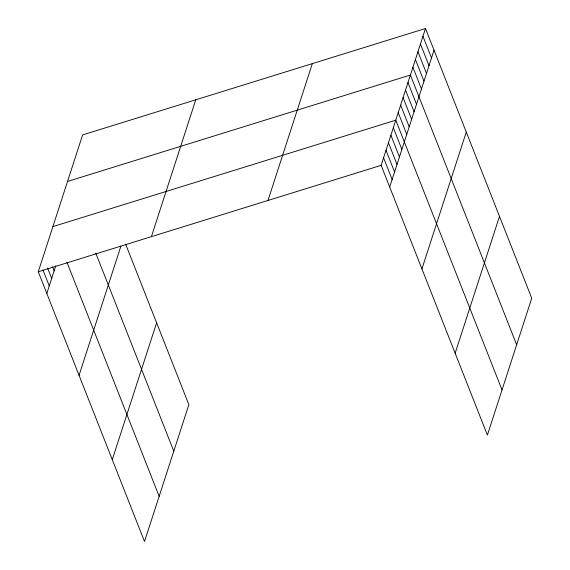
<?xml version="1.0" encoding="UTF-8"?>
<svg xmlns="http://www.w3.org/2000/svg" width="570" height="570" viewBox="0 0 570 570"><rect width="100%" height="100%" fill="white"/><g stroke="black" fill="none" stroke-linecap="round" stroke-linejoin="round"><path stroke-width="0.85" d="M125.635 244.145L188.862 404.657L144.516 541.5L38.268 271.769L82.607 134.926L425.484 28.5L531.732 298.231L487.393 435.074L381.138 165.343L425.484 28.5M46.811 293.464L55.753 265.862M79.059 375.317L120.883 246.226M151.413 236.65L195.759 99.807M112.276 459.648L156.615 322.805M267.993 200.462L312.332 63.619M389.688 187.038L434.026 50.196M421.928 268.89L466.267 132.048M455.152 353.222L499.491 216.379M67.531 181.452L410.407 75.026L516.655 344.757M52.903 226.611L395.772 120.185L502.02 389.916M38.268 271.769L381.138 165.343M422.969 36.252L431.511 57.948M420.453 44.011L429.003 65.7M417.945 51.763L426.488 73.459M415.43 59.515L423.973 81.211M412.915 67.274L421.465 88.963M407.97 82.55L416.513 104.246M405.526 90.081L414.077 111.77M403.09 97.605L411.633 119.301M400.653 105.129L409.196 126.825M398.209 112.661L406.759 134.349M393.336 127.709L401.878 149.404M390.899 135.24L399.442 156.928M388.455 142.764L397.005 164.459M386.018 150.288L394.561 171.983M383.582 157.819L392.124 179.507M95.746 253.073L173.786 451.184M66.925 262.221L159.151 496.342M52.547 266.867L54.129 270.885M47.574 267.964L51.692 278.409M42.921 269.866L49.255 285.933"/></g></svg>
